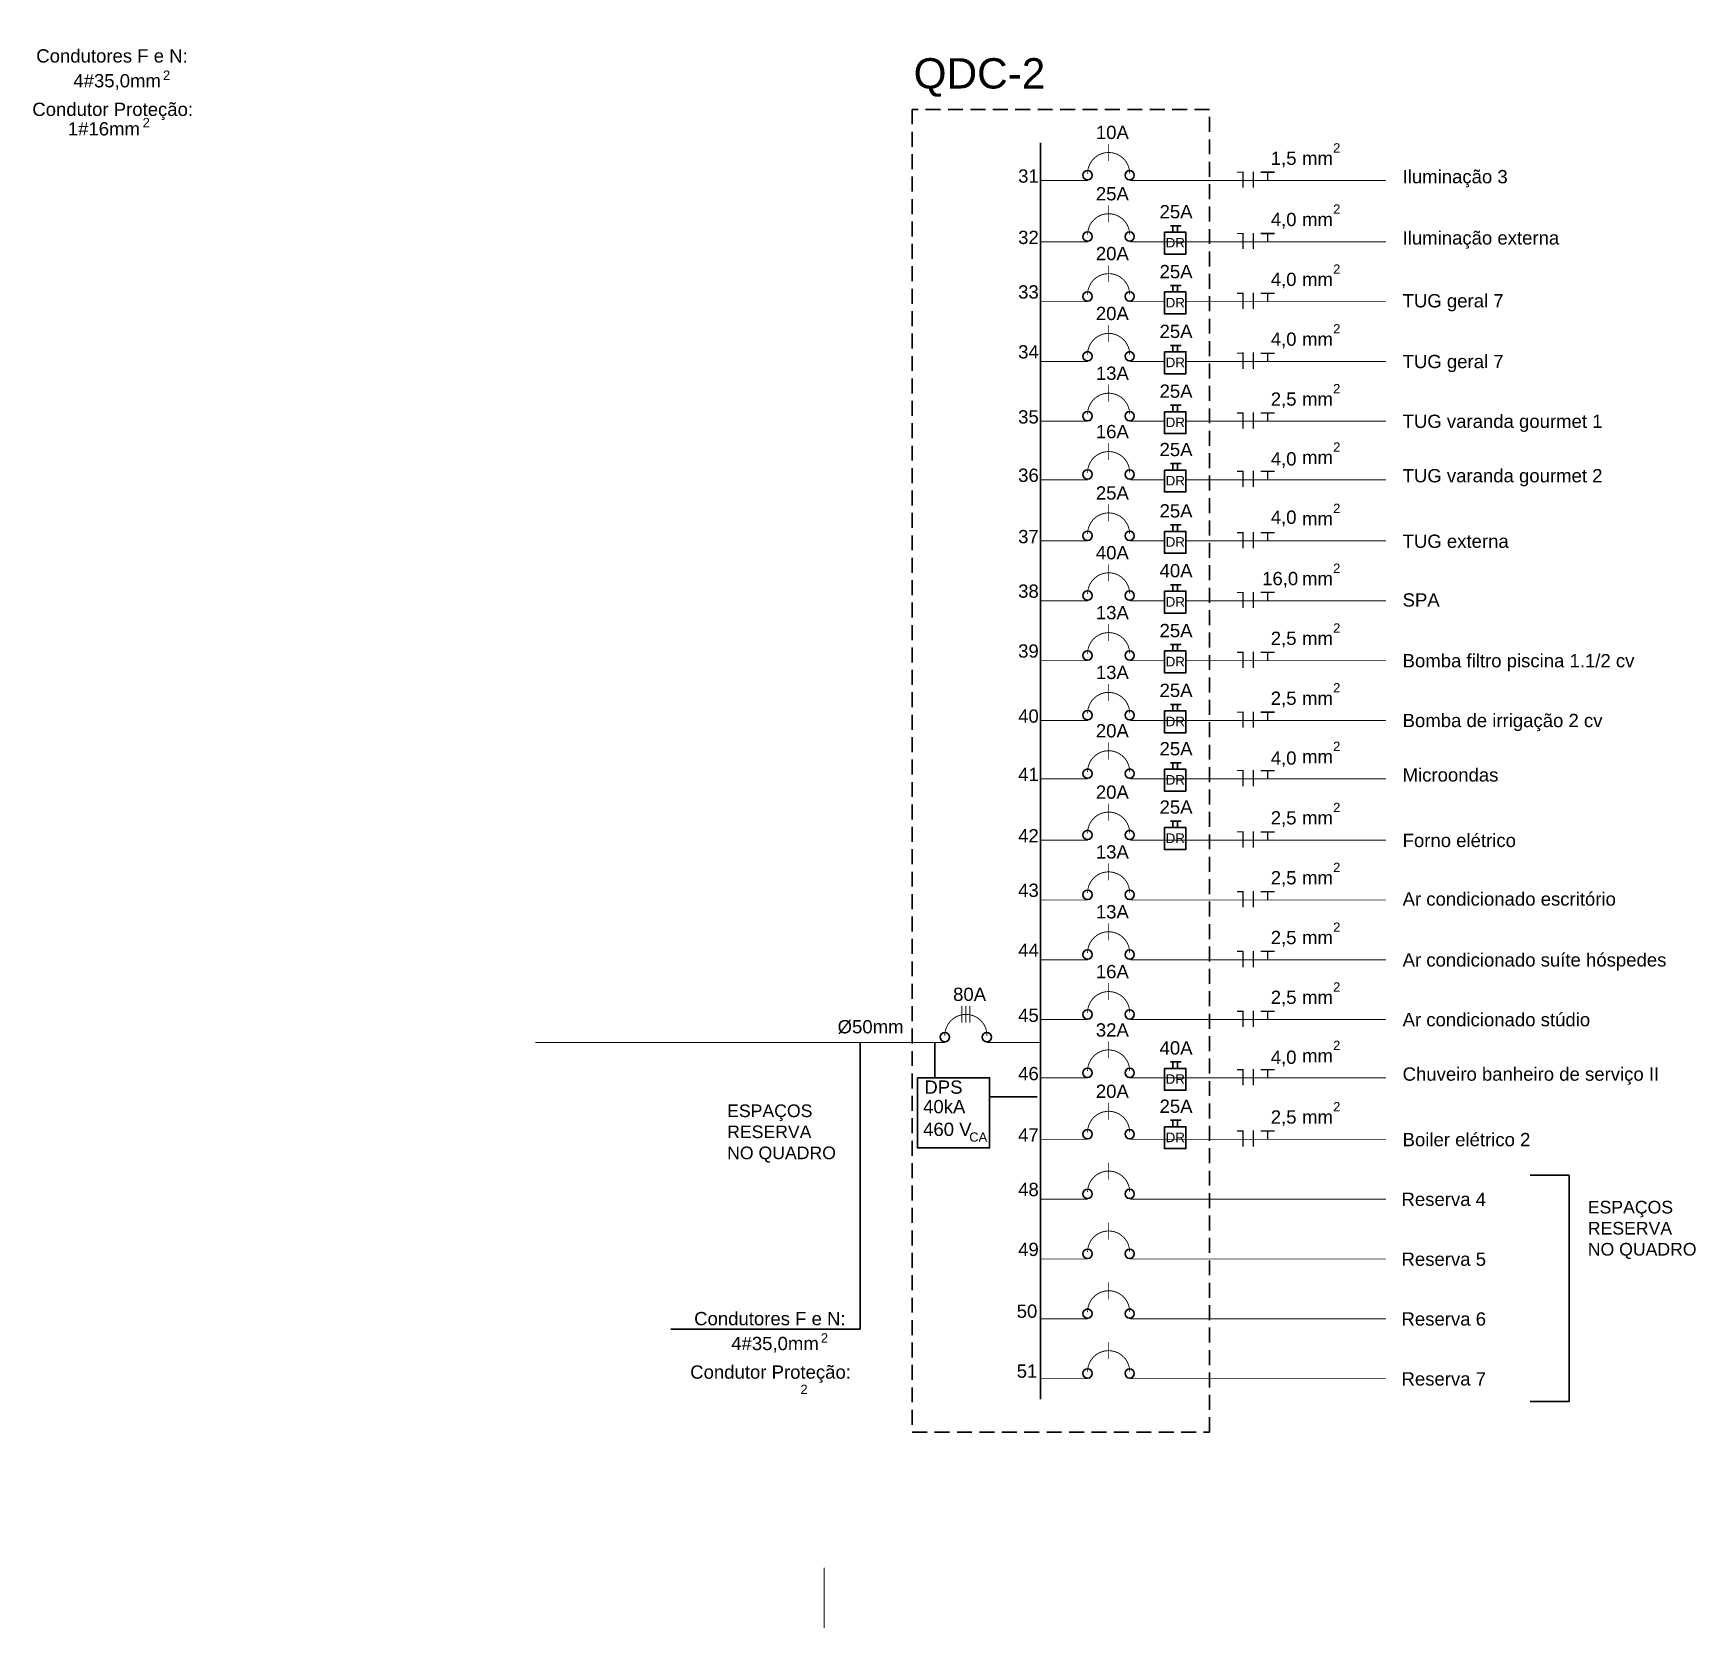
# Model space of a CAD drawing. Header units: millimetres. Extents: x 6597 to 20911, y -10306 to -132.
# Drawn here: x 16141 to 17532, y -10306 to -8972 of the extents above; entities that cross this region are included whole.
import ezdxf

# ---------------------------------------------------------------- set-up
doc = ezdxf.new("R2010")
doc.units = ezdxf.units.MM
doc.header["$LTSCALE"] = 25
doc.header["$MEASUREMENT"] = 0
doc.linetypes.add('Dashed', pattern=[0.75, 0.5, -0.25])
doc.layers.add('P-SIMBOL', color=1, linetype='Continuous', lineweight=30)
doc.layers.add('TEXTO', color=7, linetype='Continuous', lineweight=30)
doc.styles.add('ETECARIAL', font='arial.ttf')

msp = doc.modelspace()

# ---------------------------------------------------------------- linework, layer by layer
at = {"lineweight": 0}
msp.add_line((16803, -10255.8), (16803, -10305.8), dxfattribs=at)
at = {"layer": 'P-SIMBOL', "linetype": 'Dashed'}
msp.add_lwpolyline([(17125.4, -9036), (16876.7, -9036), (16876.7, -10142.3), (17125.4, -10142.3)], close=True, dxfattribs=at)
at = {"layer": 'TEXTO', "linetype": 'Continuous'}
msp.add_line((16984.1, -9063.9), (16984.1, -10114.5), dxfattribs=at)
at = {"layer": 'TEXTO'}
for p, q in [((17092.8, -9133.3), (17101.6, -9133.3)), ((17094.7, -9138.7), (17094.7, -9133.3)), ((17098.6, -9138.7), (17098.6, -9133.3)), ((17092.8, -9183.3), (17101.6, -9183.3)), ((17094.7, -9188.7), (17094.7, -9183.3)), ((17098.6, -9188.7), (17098.6, -9183.3)), ((17092.8, -9233.4), (17101.6, -9233.4)), ((17094.7, -9238.7), (17094.7, -9233.4)), ((17098.6, -9238.7), (17098.6, -9233.4)), ((17092.8, -9283.4), (17101.6, -9283.4)), ((17094.7, -9288.8), (17094.7, -9283.4)), ((17098.6, -9288.8), (17098.6, -9283.4)), ((17092.8, -9332.2), (17101.6, -9332.2)), ((17094.7, -9337.6), (17094.7, -9332.2)), ((17098.6, -9337.6), (17098.6, -9332.2)), ((17092.8, -9383.5), (17101.6, -9383.5)), ((17094.7, -9388.9), (17094.7, -9383.5)), ((17098.6, -9388.9), (17098.6, -9383.5)), ((17092.8, -9433.5), (17101.6, -9433.5)), ((17094.7, -9438.9), (17094.7, -9433.5)), ((17098.6, -9438.9), (17098.6, -9433.5)), ((17092.8, -9483.6), (17101.6, -9483.6)), ((17094.7, -9488.9), (17094.7, -9483.6)), ((17098.6, -9488.9), (17098.6, -9483.6)), ((17092.8, -9533.6), (17101.6, -9533.6)), ((17094.7, -9539), (17094.7, -9533.6)), ((17098.6, -9539), (17098.6, -9533.6)), ((17092.8, -9582.4), (17101.6, -9582.4)), ((17094.7, -9587.8), (17094.7, -9582.4)), ((17098.6, -9587.8), (17098.6, -9582.4)), ((17092.8, -9631.2), (17101.6, -9631.2)), ((17094.7, -9636.6), (17094.7, -9631.2)), ((17098.6, -9636.6), (17098.6, -9631.2)), ((16833.2, -9816.3), (16833.2, -10056.1)), ((17092.8, -9832.6), (17101.6, -9832.6)), ((17094.7, -9838), (17094.7, -9832.6)), ((17098.6, -9838), (17098.6, -9832.6)), ((17092.8, -9881.4), (17101.6, -9881.4)), ((17094.7, -9886.8), (17094.7, -9881.4)), ((17098.6, -9886.8), (17098.6, -9881.4)), ((17426.2, -9927.4), (17393.6, -9927.4)), ((16674.7, -10056.1), (16833.2, -10056.1)), ((17426.2, -10116.7), (17393.6, -10116.7))]:
    msp.add_line(p, q, dxfattribs=at)
at = {"layer": 'TEXTO', "color": 3}
for p, q in [((16895.5, -9816.2), (16895.5, -9845.8)), ((16941.4, -9861.7), (16981.1, -9861.7))]:
    msp.add_line(p, q, dxfattribs=at)
at = {"layer": 'TEXTO'}
msp.add_lwpolyline([(16561.5, -8933.1, 0, 0, 0), (16561.5, -9816.3, 0.77, 0.77, 0), (16904, -9816.3, 0.77, 0.77, 0)], format="xyseb", dxfattribs=at)
for points, const_width in [([(17041, -9065), (17041, -9079.1)], 0.77), ([(17148.3, -9088.5), (17153.5, -9088.5)], 1.02), ([(17153.4, -9088), (17153.4, -9101.6)], 1.02), ([(17162.1, -9088), (17162.1, -9101.6)], 1.02), ([(17168.3, -9088.5), (17179.8, -9088.5)], 1.13), ([(17174, -9089), (17174, -9095.5)], 1.13), ([(16984.1, -9095.5), (17023.4, -9095.5)], 0.77), ([(17059.1, -9095.5), (17272.9, -9095.5)], 0.77), ([(17041, -9116.2), (17041, -9130.4)], 0.77), ([(16984.1, -9146.7), (17023.4, -9146.7)], 0.77), ([(17059.1, -9146.7), (17272.9, -9146.7)], 0.77), ([(17148.3, -9139.8), (17153.5, -9139.8)], 1.02), ([(17153.4, -9139.3), (17153.4, -9152.9)], 1.02), ([(17162.1, -9139.3), (17162.1, -9152.9)], 1.02), ([(17168.3, -9139.8), (17179.8, -9139.8)], 1.13), ([(17174, -9140.3), (17174, -9146.7)], 1.13), ([(17041, -9166.3), (17041, -9180.4)], 0.77), ([(17148.3, -9189.8), (17153.5, -9189.8)], 1.02), ([(17153.4, -9189.3), (17153.4, -9202.9)], 1.02), ([(17162.1, -9189.3), (17162.1, -9202.9)], 1.02), ([(17168.3, -9189.8), (17179.8, -9189.8)], 1.13), ([(17174, -9190.4), (17174, -9196.8)], 1.13), ([(16984.1, -9196.8), (17023.4, -9196.8)], 0.77), ([(17059.1, -9196.8), (17087.6, -9196.8)], 0.77), ([(17105.7, -9196.8), (17272.9, -9196.8)], 0.77), ([(17041, -9216.3), (17041, -9230.5)], 0.77), ([(16984.1, -9246.8), (17023.4, -9246.8)], 0.77), ([(17059.1, -9246.8), (17087.6, -9246.8)], 0.77), ([(17105.7, -9246.8), (17272.9, -9246.8)], 0.77), ([(17148.3, -9239.9), (17153.5, -9239.9)], 1.02), ([(17153.4, -9239.3), (17153.4, -9253)], 1.02), ([(17162.1, -9239.3), (17162.1, -9253)], 1.02), ([(17168.3, -9239.9), (17179.8, -9239.9)], 1.13), ([(17174, -9240.4), (17174, -9246.8)], 1.13), ([(17041, -9266.3), (17041, -9280.5)], 0.77), ([(17153.4, -9289.4), (17153.4, -9303)], 1.02), ([(17162.1, -9289.4), (17162.1, -9303)], 1.02), ([(17168.3, -9289.9), (17179.8, -9289.9)], 1.13), ([(16984.1, -9296.8), (17023.4, -9296.8)], 0.77), ([(17059.1, -9296.8), (17087.6, -9296.8)], 0.77), ([(17105.7, -9296.8), (17272.9, -9296.8)], 0.77), ([(17148.3, -9289.9), (17153.5, -9289.9)], 1.02), ([(17174, -9290.4), (17174, -9296.8)], 1.13), ([(17041, -9315.1), (17041, -9329.3)], 0.77), ([(17148.3, -9338.7), (17153.5, -9338.7)], 1.02), ([(17153.4, -9338.2), (17153.4, -9351.8)], 1.02), ([(17162.1, -9338.2), (17162.1, -9351.8)], 1.02), ([(17168.3, -9338.7), (17179.8, -9338.7)], 1.13), ([(17174, -9339.2), (17174, -9345.7)], 1.13), ([(16984.1, -9345.7), (17023.4, -9345.7)], 0.77), ([(17059.1, -9345.7), (17087.6, -9345.7)], 0.77), ([(17105.7, -9345.7), (17272.9, -9345.7)], 0.77), ([(17041, -9366.4), (17041, -9380.6)], 0.77), ([(16984.1, -9396.9), (17023.4, -9396.9)], 0.77), ([(17059.1, -9396.9), (17087.6, -9396.9)], 0.77), ([(17105.7, -9396.9), (17272.9, -9396.9)], 0.77), ([(17148.3, -9390), (17153.5, -9390)], 1.02), ([(17153.4, -9389.5), (17153.4, -9403.1)], 1.02), ([(17162.1, -9389.5), (17162.1, -9403.1)], 1.02), ([(17168.3, -9390), (17179.8, -9390)], 1.13), ([(17174, -9390.5), (17174, -9396.9)], 1.13), ([(17041, -9416.5), (17041, -9430.6)], 0.77), ([(17148.3, -9440), (17153.5, -9440)], 1.02), ([(17153.4, -9439.5), (17153.4, -9453.1)], 1.02), ([(17162.1, -9439.5), (17162.1, -9453.1)], 1.02), ([(17168.3, -9440), (17179.8, -9440)], 1.13), ([(17174, -9440.5), (17174, -9447)], 1.13), ([(16984.1, -9447), (17023.4, -9447)], 0.77), ([(17059.1, -9447), (17087.6, -9447)], 0.77), ([(17105.7, -9447), (17272.9, -9447)], 0.77), ([(17041, -9466.5), (17041, -9480.7)], 0.77), ([(16984.1, -9497), (17023.4, -9497)], 0.77), ([(17059.1, -9497), (17087.6, -9497)], 0.77), ([(17105.7, -9497), (17272.9, -9497)], 0.77), ([(17148.3, -9490), (17153.5, -9490)], 1.02), ([(17153.4, -9489.5), (17153.4, -9503.2)], 1.02), ([(17162.1, -9489.5), (17162.1, -9503.2)], 1.02), ([(17168.3, -9490), (17179.8, -9490)], 1.13), ([(17174, -9490.6), (17174, -9497)], 1.13), ([(17041, -9516.5), (17041, -9530.7)], 0.77), ([(17148.3, -9540.1), (17153.5, -9540.1)], 1.02), ([(17153.4, -9539.6), (17153.4, -9553.2)], 1.02), ([(17162.1, -9539.6), (17162.1, -9553.2)], 1.02), ([(17168.3, -9540.1), (17179.8, -9540.1)], 1.13), ([(16984.1, -9547), (17023.4, -9547)], 0.77), ([(17059.1, -9547), (17272.9, -9547)], 0.77), ([(17174, -9540.6), (17174, -9547)], 1.13), ([(17041, -9565.3), (17041, -9579.5)], 0.77), ([(17148.3, -9588.9), (17153.5, -9588.9)], 1.02), ([(17153.4, -9588.4), (17153.4, -9602)], 1.02), ([(17162.1, -9588.4), (17162.1, -9602)], 1.02), ([(17168.3, -9588.9), (17179.8, -9588.9)], 1.13), ([(17174, -9589.4), (17174, -9595.8)], 1.13), ([(16984.1, -9595.8), (17023.4, -9595.8)], 0.77), ([(17059.1, -9595.8), (17272.9, -9595.8)], 0.77), ([(17041, -9616.6), (17041, -9630.8)], 0.77), ([(16984.1, -9647.1), (17023.4, -9647.1)], 0.77), ([(17059.1, -9647.1), (17272.9, -9647.1)], 0.77), ([(17148.3, -9640.2), (17153.5, -9640.2)], 1.02), ([(17153.4, -9639.7), (17153.4, -9653.3)], 1.02), ([(17162.1, -9639.7), (17162.1, -9653.3)], 1.02), ([(17168.3, -9640.2), (17179.8, -9640.2)], 1.13), ([(17174, -9640.7), (17174, -9647.1)], 1.13), ([(17041, -9666.6), (17041, -9680.8)], 0.77), ([(17148.3, -9690.2), (17153.5, -9690.2)], 1.02), ([(17153.4, -9689.7), (17153.4, -9703.3)], 1.02), ([(17162.1, -9689.7), (17162.1, -9703.3)], 1.02), ([(17168.3, -9690.2), (17179.8, -9690.2)], 1.13), ([(17174, -9690.7), (17174, -9697.2)], 1.13), ([(16984.1, -9697.2), (17023.4, -9697.2)], 0.77), ([(17059.1, -9697.2), (17087.6, -9697.2)], 0.77), ([(17087.6, -9697.2), (17272.9, -9697.2)], 0.77), ([(17041, -9716.7), (17041, -9730.8)], 0.77), ([(16984.1, -9747.2), (17023.4, -9747.2)], 0.77), ([(17059.1, -9747.2), (17087.6, -9747.2)], 0.77), ([(17087.6, -9747.2), (17272.9, -9747.2)], 0.77), ([(17148.3, -9740.2), (17153.5, -9740.2)], 1.02), ([(17153.4, -9739.7), (17153.4, -9753.4)], 1.02), ([(17162.1, -9739.7), (17162.1, -9753.4)], 1.02), ([(17168.3, -9740.2), (17179.8, -9740.2)], 1.13), ([(17174, -9740.8), (17174, -9747.2)], 1.13), ([(17041, -9766.7), (17041, -9780.9)], 0.77), ([(16918.3, -9785.8), (16918.3, -9799.9)], 0.77), ([(16921.6, -9785.8), (16921.6, -9799.9)], 0.77), ([(16924.9, -9785.8), (16924.9, -9799.9)], 0.77), ([(17148.3, -9790.3), (17153.5, -9790.3)], 1.02), ([(17153.4, -9789.8), (17153.4, -9803.4)], 1.02), ([(17162.1, -9789.8), (17162.1, -9803.4)], 1.02), ([(17168.3, -9790.3), (17179.8, -9790.3)], 1.13), ([(16984.1, -9797.2), (17023.4, -9797.2)], 0.77), ([(17059.1, -9797.2), (17272.9, -9797.2)], 0.77), ([(17174, -9790.8), (17174, -9797.2)], 1.13), ([(16939.1, -9816.3), (16983.6, -9816.3)], 0.77), ([(17041, -9815.5), (17041, -9829.7)], 0.77), ([(17148.3, -9839.1), (17153.5, -9839.1)], 1.02), ([(17153.4, -9838.6), (17153.4, -9852.2)], 1.02), ([(17162.1, -9838.6), (17162.1, -9852.2)], 1.02), ([(17168.3, -9839.1), (17179.8, -9839.1)], 1.13), ([(17174, -9839.6), (17174, -9846)], 1.13), ([(16984.1, -9846), (17023.4, -9846)], 0.77), ([(17059.1, -9846), (17272.9, -9846)], 0.77), ([(17041, -9866.8), (17041, -9881)], 0.77), ([(16984.1, -9897.3), (17023.4, -9897.3)], 0.77), ([(17059.1, -9897.3), (17272.9, -9897.3)], 0.77), ([(17148.3, -9890.4), (17153.5, -9890.4)], 1.02), ([(17153.4, -9889.9), (17153.4, -9903.5)], 1.02), ([(17162.1, -9889.9), (17162.1, -9903.5)], 1.02), ([(17168.3, -9890.4), (17179.8, -9890.4)], 1.13), ([(17174, -9890.9), (17174, -9897.3)], 1.13), ([(17041, -9916.8), (17041, -9931)], 0.77), ([(16984.1, -9947.3), (17023.4, -9947.3)], 0.77), ([(17059.1, -9947.3), (17272.9, -9947.3)], 0.77), ([(17041, -9966.9), (17041, -9981)], 0.77), ([(16984.1, -9997.4), (17023.4, -9997.4)], 0.77), ([(16984.1, -9997.4), (17023.4, -9997.4)], 0.77), ([(17059.1, -9997.4), (17272.9, -9997.4)], 0.77), ([(17041, -10016.9), (17041, -10031.1)], 0.77), ([(16984.1, -10047.4), (17023.4, -10047.4)], 0.77), ([(17059.1, -10047.4), (17272.9, -10047.4)], 0.77), ([(17041, -10067), (17041, -10081.1)], 0.77), ([(16984.2, -10097.5), (17023.4, -10097.5)], 0.77), ([(17059.1, -10097.5), (17272.9, -10097.5)], 0.77)]:
    msp.add_lwpolyline(points, dxfattribs=dict(at, const_width=const_width))
at = {"layer": 'TEXTO', "const_width": 0.77}
for points in [[(17058.6, -9089.7, 1.002346), (17023.4, -9089.7, 1.002346)], [(17058.6, -9140.9, 1.002346), (17023.4, -9140.9, 1.002346)], [(17058.6, -9191, 1.002346), (17023.4, -9191, 1.002346)], [(17058.6, -9241, 1.002346), (17023.4, -9241, 1.002346)], [(17058.6, -9291, 1.002346), (17023.4, -9291, 1.002346)], [(17058.6, -9339.8, 1.002346), (17023.4, -9339.8, 1.002346)], [(17058.6, -9391.1, 1.002346), (17023.4, -9391.1, 1.002346)], [(17058.6, -9441.2, 1.002346), (17023.4, -9441.2, 1.002346)], [(17058.6, -9491.2, 1.002346), (17023.4, -9491.2, 1.002346)], [(17058.6, -9541.2, 1.002346), (17023.4, -9541.2, 1.002346)], [(17058.6, -9590, 1.002346), (17023.4, -9590, 1.002346)], [(17058.6, -9641.3, 1.002346), (17023.4, -9641.3, 1.002346)], [(17058.6, -9691.3, 1.002346), (17023.4, -9691.3, 1.002346)], [(17058.6, -9741.4, 1.002346), (17023.4, -9741.4, 1.002346)], [(17058.6, -9791.4, 1.002346), (17023.4, -9791.4, 1.002346)], [(16939.2, -9810.5, 1.002346), (16904, -9810.5, 1.002346)], [(17058.6, -9840.2, 1.002346), (17023.4, -9840.2, 1.002346)], [(17058.6, -9891.5, 1.002346), (17023.4, -9891.5, 1.002346)], [(17058.6, -9941.5, 1.002346), (17023.4, -9941.5, 1.002346)], [(17058.6, -9991.6, 1.002346), (17023.4, -9991.6, 1.002346)], [(17058.6, -10041.6, 1.002346), (17023.4, -10041.6, 1.002346)], [(17058.6, -10091.7, 1.002346), (17023.4, -10091.7, 1.002346)]]:
    msp.add_lwpolyline(points, format="xyb", dxfattribs=at)
at = {"layer": 'TEXTO'}
for points in [[(17087.6, -9138.7), (17105.7, -9138.7), (17105.7, -9157), (17087.6, -9157)], [(17087.6, -9188.7), (17105.7, -9188.7), (17105.7, -9207), (17087.6, -9207)], [(17087.6, -9238.7), (17105.7, -9238.7), (17105.7, -9257.1), (17087.6, -9257.1)], [(17087.6, -9288.8), (17105.7, -9288.8), (17105.7, -9307.1), (17087.6, -9307.1)], [(17087.6, -9337.6), (17105.7, -9337.6), (17105.7, -9355.9), (17087.6, -9355.9)], [(17087.6, -9388.9), (17105.7, -9388.9), (17105.7, -9407.2), (17087.6, -9407.2)], [(17087.6, -9438.9), (17105.7, -9438.9), (17105.7, -9457.2), (17087.6, -9457.2)], [(17087.6, -9488.9), (17105.7, -9488.9), (17105.7, -9507.2), (17087.6, -9507.2)], [(17087.6, -9539), (17105.7, -9539), (17105.7, -9557.3), (17087.6, -9557.3)], [(17087.6, -9587.8), (17105.7, -9587.8), (17105.7, -9606.1), (17087.6, -9606.1)], [(17087.6, -9636.6), (17105.7, -9636.6), (17105.7, -9654.9), (17087.6, -9654.9)], [(17087.6, -9838), (17105.7, -9838), (17105.7, -9856.3), (17087.6, -9856.3)], [(17087.6, -9886.8), (17105.7, -9886.8), (17105.7, -9905.1), (17087.6, -9905.1)]]:
    msp.add_lwpolyline(points, close=True, dxfattribs=at)
at = {"layer": 'TEXTO', "color": 3}
msp.add_lwpolyline([(16881.2, -9845.8), (16941.4, -9845.8), (16941.4, -9904.5), (16881.2, -9904.5)], close=True, dxfattribs=at)
at = {"layer": 'TEXTO'}
msp.add_lwpolyline([(17426.2, -9927.4), (17426.2, -10116.7)], dxfattribs=at)
for centre in [(17023.4, -9091.1), (17058.6, -9091.1), (17023.4, -9142.4), (17058.6, -9142.4), (17023.4, -9192.4), (17058.6, -9192.4), (17023.4, -9242.5), (17058.6, -9242.5), (17023.4, -9292.5), (17058.6, -9292.5), (17023.4, -9341.3), (17058.6, -9341.3), (17023.4, -9392.6), (17058.6, -9392.6), (17023.4, -9442.6), (17058.6, -9442.6), (17023.4, -9492.7), (17058.6, -9492.7), (17023.4, -9542.7), (17058.6, -9542.7), (17023.4, -9591.5), (17058.6, -9591.5), (17023.4, -9642.8), (17058.6, -9642.8), (17023.4, -9692.8), (17058.6, -9692.8), (17023.4, -9742.8), (17058.6, -9742.8), (17023.4, -9792.9), (17058.6, -9792.9), (16904, -9811.9), (16939.1, -9811.9), (17023.4, -9841.7), (17058.6, -9841.7), (17023.4, -9893), (17058.6, -9893), (17023.4, -9943), (17058.6, -9943), (17023.4, -9993), (17058.6, -9993), (17023.4, -10043.1), (17058.6, -10043.1), (17023.4, -10093.1), (17058.6, -10093.1)]:
    msp.add_circle(centre, 3.89, dxfattribs=at)

# ---------------------------------------------------------------- texts
at = {"layer": 'TEXTO', "style": 'ETECARIAL'}
for s, height, p in [('Condutores F e N:', 11.1, (16144, -8996.8)), ('4#35,0mm', 11.1, (16175, -9017.6)), ('2', 7.77, (16250, -9011.3)), ('Condutor Proteção:', 11.1, (16140.7, -9041.5)), ('1#16mm', 11.1, (16170.4, -9057.8)), ('2', 7.77, (16233, -9050.9)), ('10A', 11.1, (17030.3, -9060.8)), ('2', 7.77, (17228.8, -9072.1)), ('1,5', 11.1, (17176.6, -9082.4)), ('mm', 11.1, (17202.8, -9082.4)), ('31', 11.1, (16965.3, -9097.3)), ('Iluminação 3', 11.1, (17286.9, -9097.8)), ('25A', 11.1, (17030.3, -9112.1)), ('25A', 11.1, (17083.6, -9127.1)), ('4,0', 11.1, (17176.6, -9133.6)), ('2', 7.77, (17228.8, -9123.3)), ('mm', 11.1, (17202.8, -9133.6)), ('32', 11.1, (16965.3, -9148.6)), ('DR', 7.99, (17088.7, -9151.5)), ('Iluminação externa  ', 11.1, (17286.9, -9149)), ('20A', 11.1, (17030.3, -9162.1)), ('25A', 11.1, (17083.6, -9177.2)), ('4,0', 11.1, (17176.6, -9183.7)), ('mm', 11.1, (17202.8, -9183.7)), ('2', 7.77, (17228.8, -9173.4)), ('33', 11.1, (16965.3, -9194.2)), ('TUG geral 7', 11.1, (17286.9, -9201.6)), ('20A', 11.1, (17030.3, -9212.2)), ('DR', 7.99, (17088.7, -9201.6)), ('25A', 11.1, (17083.6, -9227.2)), ('2', 7.77, (17228.8, -9223.4)), ('34', 11.1, (16965.3, -9244.3)), ('4,0', 11.1, (17176.6, -9233.7)), ('mm', 11.1, (17202.8, -9233.7)), ('DR', 7.99, (17088.7, -9251.6)), ('TUG geral 7', 11.1, (17286.9, -9252.4)), ('13A', 11.1, (17030.3, -9262.2)), ('25A', 11.1, (17083.6, -9277.2)), ('2,5', 11.1, (17176.6, -9283.8)), ('mm', 11.1, (17202.8, -9283.8)), ('2', 7.77, (17228.8, -9273.4)), ('35', 11.1, (16965.3, -9298.7)), ('16A', 11.1, (17030.3, -9311)), ('DR', 7.99, (17088.7, -9301.7)), ('TUG varanda gourmet 1', 11.1, (17286.9, -9302.4)), ('25A', 11.1, (17083.6, -9326)), ('2', 7.77, (17228.8, -9322.3)), ('4,0', 11.1, (17176.6, -9333.8)), ('mm', 11.1, (17202.8, -9332.6)), ('36', 11.1, (16965.3, -9347.5)), ('DR', 7.99, (17088.7, -9350.5)), ('TUG varanda gourmet 2', 11.1, (17286.9, -9347.9)), ('25A', 11.1, (17030.3, -9362.3)), ('25A', 11.1, (17083.6, -9377.3)), ('4,0', 11.1, (17176.6, -9382.6)), ('2', 7.77, (17228.8, -9373.5)), ('mm', 11.1, (17202.8, -9383.8)), ('37', 11.1, (16965.3, -9398.8)), ('DR', 7.99, (17088.7, -9401.7)), ('TUG externa', 11.1, (17286.9, -9402.7)), ('40A', 11.1, (17030.3, -9412.3)), ('40A', 11.1, (17083.6, -9427.3)), ('16,0', 11.1, (17169.4, -9433.9)), ('mm', 11.1, (17202.8, -9433.9)), ('2', 7.77, (17228.8, -9423.6)), ('38', 11.1, (16965.3, -9444.4)), ('SPA', 11.1, (17286.9, -9451.8)), ('13A', 11.1, (17030.3, -9462.4)), ('DR', 7.99, (17088.7, -9451.8)), ('25A', 11.1, (17083.6, -9477.4)), ('2', 7.77, (17228.8, -9473.6)), ('39', 11.1, (16965.3, -9494.5)), ('2,5', 11.1, (17176.6, -9483.9)), ('mm', 11.1, (17202.8, -9483.9)), ('DR', 7.99, (17088.7, -9501.8)), ('Bomba filtro piscina 1.1/2 cv', 11.1, (17286.9, -9502.6)), ('13A', 11.1, (17030.3, -9512.4)), ('25A', 11.1, (17083.6, -9527.4)), ('2,5', 11.1, (17176.6, -9534)), ('mm', 11.1, (17202.8, -9534)), ('2', 7.77, (17228.8, -9523.6)), ('40', 11.1, (16965.3, -9548.9)), ('20A', 11.1, (17030.3, -9561.2)), ('DR', 7.99, (17088.7, -9551.9)), ('Bomba de irrigação 2 cv', 11.1, (17286.9, -9552.6)), ('25A', 11.1, (17083.6, -9576.2)), ('2', 7.77, (17228.8, -9572.5)), ('4,0', 11.1, (17176.6, -9584)), ('mm', 11.1, (17202.8, -9582.8)), ('41', 11.1, (16965.3, -9597.7)), ('DR', 7.99, (17088.7, -9600.7)), ('Microondas', 11.1, (17286.9, -9598.1)), ('20A', 11.1, (17030.3, -9612.5)), ('25A', 11.1, (17083.6, -9625)), ('2,5', 11.1, (17176.6, -9634)), ('2', 7.77, (17228.8, -9623.7)), ('mm', 11.1, (17202.8, -9634)), ('42', 11.1, (16965.3, -9649)), ('DR', 7.99, (17088.7, -9649.5)), ('Forno elétrico', 11.1, (17286.9, -9652.9)), ('13A', 11.1, (17030.3, -9662.5)), ('2,5', 11.1, (17176.6, -9684.1)), ('mm', 11.1, (17202.8, -9684.1)), ('2', 7.77, (17228.8, -9673.8)), ('43', 11.1, (16965.3, -9694.6)), ('Ar condicionado escritório', 11.1, (17286.9, -9701.9)), ('13A', 11.1, (17030.3, -9712.6)), ('2', 7.77, (17228.8, -9723.8)), ('44', 11.1, (16965.3, -9744.7)), ('2,5', 11.1, (17176.6, -9734.1)), ('mm', 11.1, (17202.8, -9734.1)), ('Ar condicionado suíte hóspedes', 11.1, (17286.9, -9752.8)), ('16A', 11.1, (17030.3, -9762.6)), ('80A', 11.1, (16910.9, -9781.6)), ('2,5', 11.1, (17176.6, -9784.1)), ('mm', 11.1, (17202.8, -9784.1)), ('2', 7.77, (17228.8, -9773.8)), ('45', 11.1, (16965.3, -9799.1)), ('%%C50mm', 11.1, (16814.3, -9808.7)), ('32A', 11.1, (17030.3, -9811.4)), ('Ar condicionado stúdio', 11.1, (17286.9, -9802.8)), ('40A', 11.1, (17083.6, -9826.4)), ('2', 7.77, (17228.8, -9822.6)), ('4,0', 11.1, (17176.6, -9834.2)), ('mm', 11.1, (17202.8, -9833)), ('46', 11.1, (16965.3, -9847.9)), ('DR', 7.99, (17088.7, -9850.9)), ('Chuveiro banheiro de serviço II', 11.1, (17286.9, -9848.3)), ('DPS', 11.1, (16886.9, -9859.2)), ('20A', 11.1, (17030.3, -9862.7)), ('40kA', 11.1, (16885.8, -9875.5)), ('25A', 11.1, (17083.6, -9875.2)), ('2,5', 11.1, (17176.6, -9884.2)), ('2', 7.77, (17228.8, -9873.9)), ('460 V', 11.1, (16885.8, -9894.5)), ('mm', 11.1, (17202.8, -9884.2)), ('CA', 7.77, (16924.4, -9899.3)), ('47', 11.1, (16965.3, -9899.2)), ('DR', 7.99, (17088.7, -9899.7)), ('Boiler elétrico 2', 11.1, (17286.9, -9903.1)), ('48', 11.1, (16965.3, -9944.8)), ('Reserva 4', 11.1, (17286, -9953)), ('49', 11.1, (16965.3, -9994.9)), ('Reserva 5', 11.1, (17286, -10003.1)), ('50', 11.1, (16964.1, -10046.6)), ('Condutores F e N:', 11.1, (16694.3, -10052.8)), ('Reserva 6', 11.1, (17286, -10053.1)), ('4#35,0mm', 11.1, (16725.3, -10073.6)), ('2', 7.77, (16800.3, -10067.3)), ('Condutor Proteção:', 11.1, (16691, -10097.5)), ('51', 11.1, (16964.1, -10096.7)), ('Reserva 7', 11.1, (17286, -10103.2)), ('2', 7.77, (16783.2, -10110.3))]:
    msp.add_text(s, height=height, dxfattribs=at).set_placement(p)
at = {"layer": 'TEXTO', "insert": (16877.9, -9025.5), "char_height": 25.34, "width": 399.86, "attachment_point": 7, "line_spacing_factor": 0.798, "style": 'ETECARIAL'}
msp.add_mtext('QDC-2', dxfattribs=at)
at = {"layer": 'TEXTO', "char_height": 10.56, "width": 92.168, "attachment_point": 4, "style": 'ETECARIAL'}
for insert in [(16721.9, -9892.5), (17441.8, -9973.1)]:
    msp.add_mtext('ESPAÇOS RESERVA NO QUADRO ', dxfattribs=dict(at, insert=insert))

doc.saveas('drawing.dxf')
